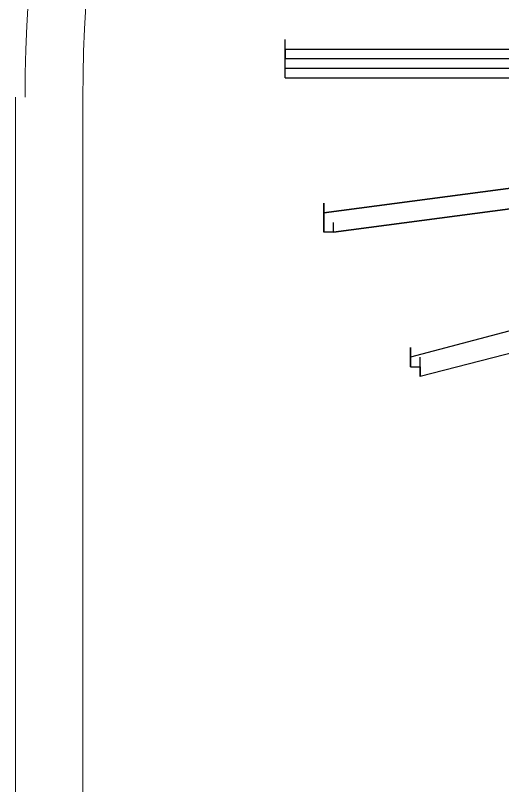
# Model space of a CAD drawing. Header units: inches. Extents: x 3324238 to 135265466, y -1036581 to 20094598.
# Drawn here: x 3353716.79 to 3353720.87, y -519031.83 to -519025.39 of the extents above; entities that cross this region are included whole.
import ezdxf

# ---------------------------------------------------------------- set-up
doc = ezdxf.new("R2010")
doc.units = ezdxf.units.IN
doc.header["$MEASUREMENT"] = 0
doc.layers.add('PDF_Geometry', color=7, linetype='Continuous')

msp = doc.modelspace()

# ---------------------------------------------------------------- linework, layer by layer
at = {"layer": 'PDF_Geometry', "color": 32, "lineweight": 13, "true_color": 0xdd6e00}
msp.add_lwpolyline([(3353740.2386, -519026.0718, 1.00015), (3353717.3563, -519026.0718), (3353717.3563, -519077.0734)], format="xyb", dxfattribs=at)
at = {"layer": 'PDF_Geometry', "lineweight": 25}
for points in [[(3353722.3517, -519025.6689), (3353722.3517, -519025.7495), (3353722.3517, -519025.83), (3353722.4323, -519025.83), (3353722.4323, -519025.7495), (3353722.4323, -519025.6689), (3353722.4323, -519025.7495), (3353722.4323, -519025.6689), (3353722.4323, -519025.7495), (3353722.4323, -519025.6689), (3353722.4323, -519025.7495), (3353722.3517, -519025.7495), (3353722.2712, -519025.7495), (3353719.0483, -519025.7495), (3353719.0483, -519025.6689), (3353722.2712, -519025.6689), (3353722.2712, -519025.5883), (3353722.2712, -519025.6689), (3353722.3517, -519025.6689), (3353722.3517, -519025.7495)], [(3353719.0483, -519025.7495), (3353719.0483, -519025.6689), (3353719.0483, -519025.5883)], [(3353719.0483, -519025.6689), (3353719.0483, -519025.5883)], [(3353722.2712, -519025.83), (3353719.0483, -519025.83), (3353719.0483, -519025.7495)], [(3353719.0483, -519025.9106), (3353719.0483, -519025.83), (3353719.0483, -519025.7495)], [(3353719.0483, -519025.9106), (3353719.0483, -519025.83)], [(3353719.0483, -519025.9106), (3353722.2712, -519025.9106)], [(3353722.5935, -519026.7969), (3353722.5129, -519026.7969), (3353719.4512, -519027.1998)], [(3353719.4512, -519027.1998), (3353722.5129, -519026.7969), (3353722.5935, -519026.7969)], [(3353719.3706, -519026.958), (3353719.3706, -519027.0386), (3353719.3706, -519027.1192), (3353719.3706, -519027.1998)], [(3353719.3706, -519027.0386), (3353719.3706, -519027.1192), (3353719.3706, -519027.0386), (3353719.3706, -519026.958)], [(3353719.4512, -519027.1998), (3353719.3706, -519027.1998), (3353719.3706, -519027.1192), (3353719.3706, -519027.0386), (3353719.3706, -519027.1192)], [(3353719.4512, -519027.1998), (3353719.4512, -519027.1192)], [(3353719.4512, -519027.1998), (3353719.4512, -519027.1192)], [(3353722.9157, -519027.6026), (3353722.9963, -519027.6026), (3353722.9157, -519027.522), (3353722.9157, -519027.4415), (3353722.9157, -519027.522), (3353722.9157, -519027.4415), (3353722.9157, -519027.522), (3353722.8352, -519027.522), (3353720.0957, -519028.2472), (3353720.0957, -519028.3278), (3353720.1763, -519028.3278), (3353720.1763, -519028.4083), (3353720.1763, -519028.3278)], [(3353722.9963, -519027.6832), (3353720.1763, -519028.4083)], [(3353720.0957, -519028.2472), (3353720.0957, -519028.1666)], [(3353720.0958, -519028.2472), (3353720.0958, -519028.1666)], [(3353720.0957, -519028.3278), (3353720.0957, -519028.2472)], [(3353720.1763, -519028.3278), (3353720.1763, -519028.2472)], [(3353720.1763, -519028.4083), (3353720.1763, -519028.3278)]]:
    msp.add_lwpolyline(points, dxfattribs=at)
for points in [[(3353719.0483, -519025.6689), (3353719.0483, -519025.7495)], [(3353719.3706, -519027.0386), (3353722.4323, -519026.6358)], [(3353720.0957, -519028.1666), (3353720.0957, -519028.2472)], [(3353720.1763, -519028.3278), (3353720.1763, -519028.4083)]]:
    msp.add_lwpolyline(points, close=True, dxfattribs=at)
at = {"layer": 'PDF_Geometry', "color": 32, "lineweight": 13, "true_color": 0xdd6e00}
msp.add_lwpolyline([(3353716.7923, -519026.0718), (3353716.7923, -519077.0734)], dxfattribs=at)
msp.add_arc((3353728.7974, -519026.0638), 11.9246, 359.96181, 180.03819, dxfattribs=at)

doc.saveas('drawing.dxf')
